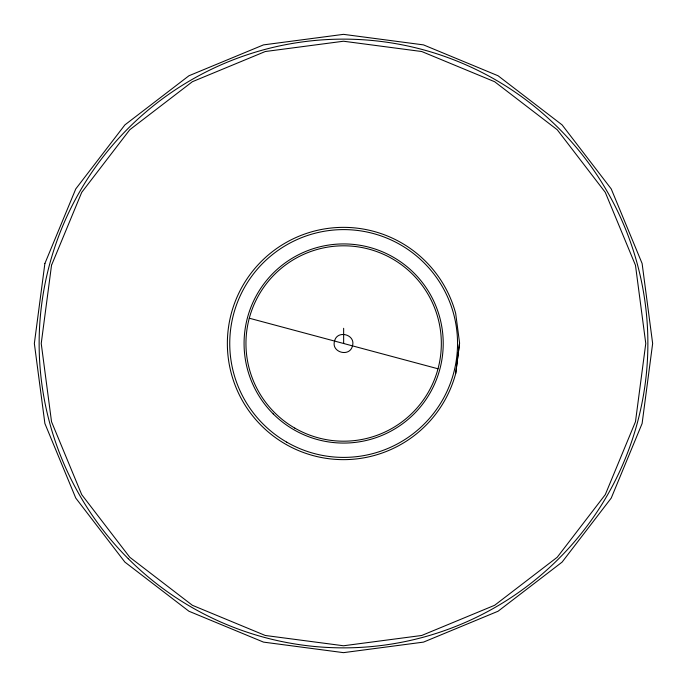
<?xml version="1.0" encoding="UTF-8"?>
<svg xmlns="http://www.w3.org/2000/svg" width="687" height="687" viewBox="0 0 687 687"><rect width="100%" height="100%" fill="white"/><g stroke="black" fill="none" stroke-linecap="round" stroke-linejoin="round"><path stroke-width="1.03" d="M459.577 343.011L455.687 373.556A116.146 116.146 0 0 1 276.887 438.641A116.146 116.146 0 0 1 276.887 248.359A116.146 116.146 0 0 1 455.687 313.444L459.577 343.011L455.687 373.556M249.287 318.218L438.005 368.782M343.646 328.292L343.646 343.5M44.887 263.49L34.35 343.5L44.887 423.51L75.768 498.075L124.897 562.103L188.925 611.232L263.49 642.113L343.5 652.65L423.51 642.113L498.075 611.232L562.103 562.103L611.232 498.075L642.113 423.51L652.65 343.5L642.113 263.49L611.232 188.925L562.103 124.897L498.075 75.768L423.51 44.887L343.5 34.35L263.49 44.887L188.925 75.768L124.897 124.897L75.768 188.925L44.887 263.49M51.525 265.268L41.229 343.5L51.525 421.732L81.719 494.64L129.757 557.243L192.36 605.281L265.268 635.475L343.5 645.771L421.732 635.475L494.64 605.281L557.243 557.243L605.281 494.64L635.475 421.732L645.771 343.5L635.475 265.268L605.281 192.36L557.243 129.757L494.64 81.719L421.732 51.525L343.5 41.229L265.268 51.525L192.36 81.719L129.757 129.757L81.719 192.36L51.525 265.268M334.535 341.096C331.014 352.491 349.812 357.532 352.465 345.905C355.986 334.509 337.188 329.468 334.535 341.096M294.8 428.104A97.691 97.691 0 0 0 441.337 343.5A97.691 97.691 0 0 0 294.8 258.896A97.691 97.691 0 0 0 294.8 428.104M286.702 442.136A113.887 113.887 0 0 0 457.542 343.5A113.887 113.887 0 0 0 286.702 244.864A113.887 113.887 0 0 0 286.702 442.136M273.237 413.909A99.572 99.572 0 0 0 439.826 369.271A99.572 99.572 0 0 0 317.875 247.32A99.572 99.572 0 0 0 273.237 413.909M128.28 558.72A304.375 304.375 0 0 0 637.502 422.273A304.375 304.375 0 0 0 264.727 49.498A304.375 304.375 0 0 0 128.28 558.72"/></g></svg>
